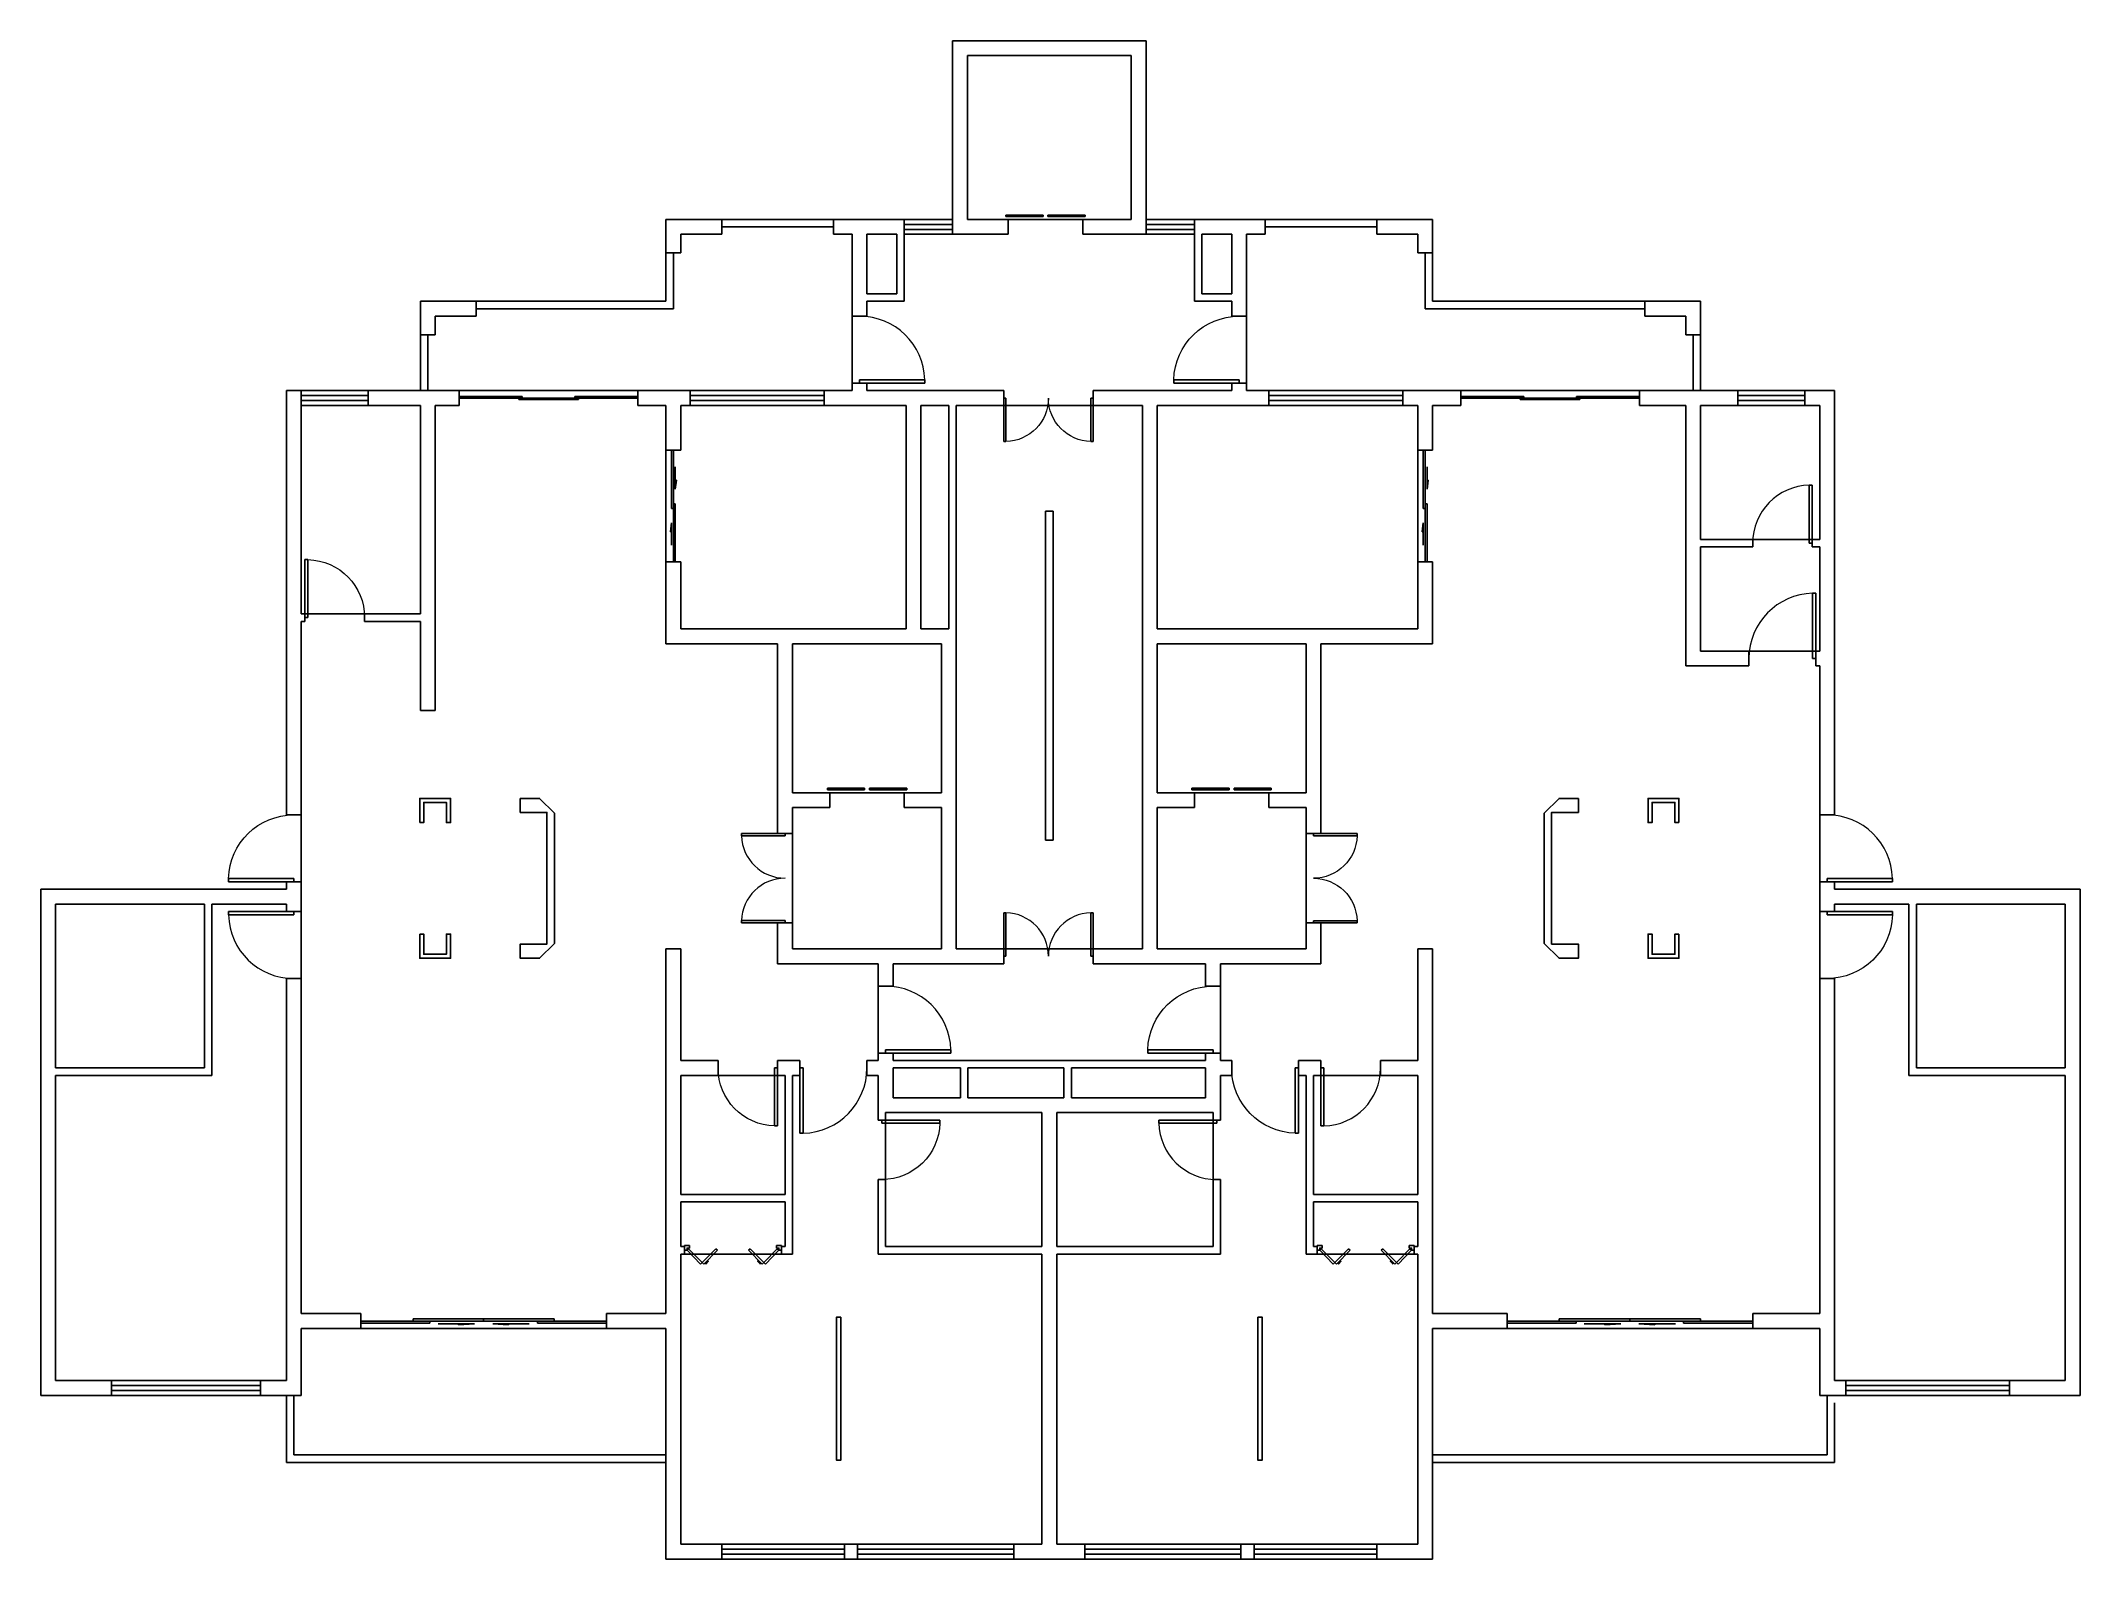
# Model space of a CAD drawing. Header units: millimetres. Extents: x 758 to 28158, y 695 to 21095.
import ezdxf

# ---------------------------------------------------------------- set-up
doc = ezdxf.new("R2010")
doc.units = ezdxf.units.MM
doc.layers.add('WALL', color=2, linetype='Continuous')
doc.layers.add('WINDOW', color=4, linetype='Continuous')

# ---------------------------------------------------------------- blocks, each defined once
blk = doc.blocks.new('$TCHSYS$WIN2D')
for p, q in [((-0.5, 0.5), (0.5, 0.5)), ((-0.5, 0.5), (-0.5, -0.5)), ((0.5, 0.5), (0.5, -0.5)), ((0.5, 0.167), (-0.5, 0.167)), ((0.5, -0.167), (-0.5, -0.167)), ((-0.5, -0.5), (0.5, -0.5))]:
    blk.add_line(p, q)
blk = doc.blocks.new('$DorLib2D$00000132')
at = {"color": 0, "linetype": 'Continuous'}
for p, q in [((-0.5, 0.104), (-0.5, 0)), ((-0.147, 0.104), (-0.5, 0.104)), ((-0.147, 0), (-0.147, 0.104)), ((0.147, 0.104), (0.5, 0.104)), ((0.147, 0), (0.147, 0.104)), ((0.5, 0.104), (0.5, 0)), ((-0.5, 0), (-0.147, 0)), ((-0.167, 0), (0.167, 0)), ((-0.167, -0.104), (-0.167, 0)), ((0.167, -0.104), (-0.167, -0.104)), ((0.5, 0), (0.147, 0)), ((0.167, 0), (0.167, -0.104))]:
    blk.add_line(p, q, dxfattribs=at)
blk = doc.blocks.new('$DorLib2D$00000001')
for p, q in [((0.45, 0.975), (0.5, 0.975)), ((0.45, 0), (0.45, 0.975)), ((0.5, 0), (0.5, 0.975)), ((0.5, 0), (0.45, 0))]:
    blk.add_line(p, q)
at = {"lineweight": 13}
blk.add_arc((0.475, 0), 0.975, 91.4693, 180, dxfattribs=at)
blk = doc.blocks.new('$DorLib2D$00000127')
at = {"color": 0, "linetype": 'Continuous'}
for p, q in [((-0.033, 0.795, -93.75), (-0.533, 0.795, -93.75)), ((-0.533, 0.795, -93.75), (-0.533, 0.69, -93.75)), ((-0.033, 0.69, -93.75), (-0.533, 0.69, -93.75)), ((-0.033, 0.795, -93.75), (-0.033, 0.69, -93.75)), ((0.033, 0.795, -93.75), (0.033, 0.69, -93.75)), ((0.533, 0.795, -93.75), (0.033, 0.795, -93.75)), ((0.533, 0.69, -93.75), (0.033, 0.69, -93.75)), ((0.533, 0.795, -93.75), (0.533, 0.69, -93.75)), ((0.5, 0.5, -93.75), (-0.5, 0.5, -93.75))]:
    blk.add_line(p, q, dxfattribs=at)
blk = doc.blocks.new('$DorLib2D$00000131')
at = {"color": 0, "linetype": 'Continuous'}
for p, q in [((0.15, 0.125), (0.232, 0.197)), ((0.232, 0.197), (0.232, 0.125)), ((-0.5, 0.125), (-0.5, 0)), ((0.019, 0.125), (-0.5, 0.125)), ((-0.5, 0), (0.019, 0)), ((-0.024, 0), (0.5, 0)), ((-0.024, -0.125), (-0.024, 0)), ((0.019, 0), (0.019, 0.125)), ((0.35, 0.125), (0.15, 0.125)), ((0.5, 0), (0.5, -0.125)), ((-0.35, -0.125), (-0.15, -0.125)), ((-0.232, -0.197), (-0.232, -0.125)), ((-0.15, -0.125), (-0.232, -0.197)), ((0.5, -0.125), (-0.024, -0.125))]:
    blk.add_line(p, q, dxfattribs=at)
blk = doc.blocks.new('$DorLib2D$00000138')
at = {"color": 0, "linetype": 'Continuous'}
for p, q in [((-0.2875, 0), (-0.2875, 0.1538)), ((-0.2875, 0.1538), (0, 0.1538)), ((0, 0.1538), (0, 0)), ((0.2875, 0.1538), (0, 0.1538)), ((0.2875, 0), (0.2875, 0.1538)), ((-0.5, -0.1399), (-0.5, 0)), ((-0.5, 0), (-0.2187, 0)), ((0, 0), (-0.2875, 0)), ((-0.2187, 0), (-0.2187, -0.1399)), ((0, 0), (0.2875, 0)), ((0.2187, 0), (0.2187, -0.1399)), ((0.5, 0), (0.2187, 0)), ((0.5, 0), (0.5, -0.1946)), ((0.5, -0.1399), (0.5, 0)), ((-0.2187, -0.1399), (-0.5, -0.1399)), ((0.2187, -0.1399), (0.5, -0.1399)), ((-0.1857, -0.186), (-0.037, -0.186)), ((-0.037, -0.186), (-0.1019, -0.2583)), ((-0.1019, -0.2583), (-0.1019, -0.186)), ((0.1857, -0.186), (0.037, -0.186)), ((0.037, -0.186), (0.1019, -0.2583)), ((0.1019, -0.2583), (0.1019, -0.186))]:
    blk.add_line(p, q, dxfattribs=at)
blk = doc.blocks.new('$DorLib2D$00000002')
for p, q in [((-0.5, 0), (-0.5, 0.4875)), ((-0.475, 0.4875), (-0.5, 0.4875)), ((-0.475, 0), (-0.475, 0.4875)), ((0.475, 0), (0.475, 0.4875)), ((0.475, 0.4875), (0.5, 0.4875)), ((0.5, 0), (0.5, 0.4875)), ((-0.5, 0), (-0.475, 0)), ((0.5, 0), (0.475, 0))]:
    blk.add_line(p, q)
at = {"lineweight": 13}
for centre, start, end in [((-0.4875, 0), 0, 88.53072), ((0.4875, 0), 91.46928, 180)]:
    blk.add_arc(centre, 0.4875, start, end, dxfattribs=at)
blk = doc.blocks.new('$DorLib2D$00000034')
for p, q in [((-0.5, -0.048), (-0.5, 0)), ((-0.335, 0.143), (-0.475, 0)), ((-0.458, -0.016), (-0.475, 0)), ((-0.318, 0.126), (-0.458, -0.016)), ((-0.335, 0.143), (-0.318, 0.126)), ((-0.302, 0.143), (-0.318, 0.126)), ((-0.318, 0.126), (-0.178, -0.016)), ((-0.302, 0.143), (-0.161, 0)), ((-0.178, -0.016), (-0.161, 0)), ((0.302, 0.143), (0.161, 0)), ((0.178, -0.016), (0.161, 0)), ((0.318, 0.126), (0.178, -0.016)), ((0.302, 0.143), (0.318, 0.126)), ((0.335, 0.143), (0.318, 0.126)), ((0.318, 0.126), (0.458, -0.016)), ((0.335, 0.143), (0.475, 0)), ((0.458, -0.016), (0.475, 0)), ((0.5, -0.048), (0.5, 0))]:
    blk.add_line(p, q)
for points in [[(-0.5, 0), (-0.475, 0), (-0.475, -0.023), (-0.45, -0.023), (-0.45, -0.048), (-0.5, -0.048)], [(-0.29, 0.131), (-0.28, 0.14), (-0.255, 0.114), (-0.264, 0.105)], [(-0.287, 0.127), (-0.28, 0.134), (-0.262, 0.114), (-0.268, 0.108)], [(0.29, 0.131), (0.28, 0.14), (0.255, 0.114), (0.264, 0.105)], [(0.287, 0.127), (0.28, 0.134), (0.262, 0.114), (0.268, 0.108)], [(0.5, 0), (0.475, 0), (0.475, -0.023), (0.45, -0.023), (0.45, -0.048), (0.5, -0.048)]]:
    blk.add_lwpolyline(points)

msp = doc.modelspace()

# ---------------------------------------------------------------- linework, layer by layer
at = {"layer": 'WALL'}
for p, q in [((13008, 21095), (13008, 18695)), ((15608, 21095), (13008, 21095)), ((13208, 20895), (13208, 18695)), ((15408, 20895), (13208, 20895)), ((15408, 20895), (15408, 18695)), ((15608, 21095), (15608, 18695)), ((9158, 18245), (9158, 18695)), ((9158, 18695), (9908, 18695)), ((9908, 18695), (9908, 18495)), ((11408, 18695), (11758, 18695)), ((11408, 18695), (11408, 18495)), ((11758, 18695), (12358, 18695)), ((12358, 18495), (12358, 18695)), ((13008, 18695), (13008, 18495)), ((13757, 18695), (13208, 18695)), ((13757, 18495), (13757, 18695)), ((15408, 18695), (14757, 18695)), ((14757, 18695), (14757, 18495)), ((15608, 18495), (15608, 18695)), ((16258, 18695), (16258, 18495)), ((16858, 18695), (16258, 18695)), ((17208, 18695), (16858, 18695)), ((17208, 18495), (17208, 18695)), ((19458, 18695), (18708, 18695)), ((18708, 18495), (18708, 18695)), ((19458, 18245), (19458, 18695)), ((9358, 18245), (9358, 18495)), ((9358, 18495), (9908, 18495)), ((11408, 18495), (11658, 18495)), ((11658, 17595), (11658, 18495)), ((11858, 17695), (11858, 18495)), ((11858, 18495), (12258, 18495)), ((12258, 17695), (12258, 18495)), ((12358, 17595), (12358, 18495)), ((13008, 18495), (13108, 18495)), ((13108, 18495), (13757, 18495)), ((14757, 18495), (15508, 18495)), ((15508, 18495), (15608, 18495)), ((16258, 17595), (16258, 18495)), ((16358, 17695), (16358, 18495)), ((16758, 18495), (16358, 18495)), ((16758, 17695), (16758, 18495)), ((17208, 18495), (16958, 18495)), ((16958, 17595), (16958, 18495)), ((19258, 18495), (18708, 18495)), ((19258, 18245), (19258, 18495)), ((9158, 18245), (9358, 18245)), ((19258, 18245), (19458, 18245)), ((5858, 17145), (5858, 17595)), ((5858, 17595), (6608, 17595)), ((6608, 17595), (6608, 17395)), ((11658, 17595), (11658, 17395)), ((11858, 17695), (12258, 17695)), ((11858, 17595), (12358, 17595)), ((11858, 17395), (11858, 17595)), ((16758, 17595), (16258, 17595)), ((16758, 17695), (16358, 17695)), ((16758, 17595), (16758, 17395)), ((16958, 17395), (16958, 17595)), ((23058, 17595), (22308, 17595)), ((22308, 17395), (22308, 17595)), ((23058, 17145), (23058, 17595)), ((6058, 17145), (6058, 17395)), ((6058, 17395), (6608, 17395)), ((11658, 17395), (11858, 17395)), ((16758, 17395), (16958, 17395)), ((22858, 17395), (22308, 17395)), ((22858, 17145), (22858, 17395)), ((5858, 17145), (6058, 17145)), ((22858, 17145), (23058, 17145)), ((11858, 16495), (11658, 16495)), ((11658, 16495), (11658, 16395)), ((11858, 16395), (11858, 16495)), ((16958, 16495), (16758, 16495)), ((16758, 16495), (16758, 16395)), ((16958, 16395), (16958, 16495)), ((4058, 15595), (4058, 16395)), ((4258, 16395), (4058, 16395)), ((4258, 16195), (4258, 16395)), ((4258, 15595), (4258, 16195)), ((5958, 16395), (5158, 16395)), ((5158, 16395), (5158, 16195)), ((5158, 16195), (5858, 16195)), ((5858, 13395), (5858, 16195)), ((6380, 16395), (5958, 16395)), ((6058, 13295), (6058, 16195)), ((6058, 16195), (6380, 16195)), ((6380, 16195), (6380, 16395)), ((9258, 16395), (8780, 16395)), ((8780, 16395), (8780, 16195)), ((8780, 16195), (9158, 16195)), ((9158, 16195), (9158, 15595)), ((9481, 16395), (9258, 16395)), ((9358, 15595), (9358, 16195)), ((9358, 16195), (9481, 16195)), ((9481, 16195), (9481, 16395)), ((11658, 16395), (11281, 16395)), ((11281, 16395), (11281, 16195)), ((11281, 16195), (11758, 16195)), ((11758, 16195), (12383, 16195)), ((11858, 16395), (12483, 16395)), ((12383, 16195), (12383, 13195)), ((12483, 16395), (12958, 16395)), ((12583, 16195), (12583, 13195)), ((12583, 16195), (12958, 16195)), ((13696, 16395), (12958, 16395)), ((12958, 16195), (12958, 13195)), ((13058, 16195), (13058, 13095)), ((13058, 16195), (13696, 16195)), ((13696, 16195), (13696, 16395)), ((15658, 16395), (14896, 16395)), ((14896, 16395), (14896, 16195)), ((14896, 16195), (15558, 16195)), ((15558, 16195), (15558, 13095)), ((16758, 16395), (15658, 16395)), ((15758, 16195), (15758, 13195)), ((16858, 16195), (15758, 16195)), ((16858, 16195), (17258, 16195)), ((17258, 16395), (16958, 16395)), ((17258, 16195), (17258, 16395)), ((19358, 16395), (19058, 16395)), ((19058, 16395), (19058, 16195)), ((19058, 16195), (19258, 16195)), ((19258, 16195), (19258, 15595)), ((19836, 16395), (19358, 16395)), ((19458, 15595), (19458, 16195)), ((19458, 16195), (19836, 16195)), ((19836, 16195), (19836, 16395)), ((22958, 16395), (22236, 16395)), ((22236, 16395), (22236, 16195)), ((22236, 16195), (22858, 16195)), ((22858, 16195), (22858, 14295)), ((23558, 16395), (22958, 16395)), ((23058, 16195), (23058, 14395)), ((23058, 16195), (23558, 16195)), ((23558, 16195), (23558, 16395)), ((24858, 16395), (24458, 16395)), ((24458, 16395), (24458, 16195)), ((24458, 16195), (24658, 16195)), ((24658, 14395), (24658, 16195)), ((24858, 14295), (24858, 16395)), ((4058, 13295), (4058, 15593)), ((4258, 13395), (4258, 15593)), ((9158, 15595), (9358, 15595)), ((19258, 15595), (19458, 15595)), ((14258, 14774), (14258, 10354)), ((14358, 14774), (14258, 14774)), ((14358, 14774), (14358, 10354)), ((22858, 14295), (22858, 12895)), ((23758, 14395), (23058, 14395)), ((23058, 14295), (23758, 14295)), ((23058, 14295), (23058, 12895)), ((23758, 14295), (23758, 14395)), ((24658, 14395), (24558, 14395)), ((24558, 14395), (24558, 14295)), ((24558, 14295), (24658, 14295)), ((24658, 12895), (24658, 14295)), ((24858, 12795), (24858, 14295)), ((9358, 14095), (9158, 14095)), ((9158, 14095), (9158, 12995)), ((9358, 13195), (9358, 14095)), ((19458, 14095), (19258, 14095)), ((19258, 14095), (19258, 13195)), ((19458, 12995), (19458, 14095)), ((4058, 13295), (4058, 10695)), ((4308, 13395), (4258, 13395)), ((4258, 13295), (4308, 13295)), ((4258, 10695), (4258, 13295)), ((4308, 13295), (4308, 13395)), ((5858, 13395), (5108, 13395)), ((5108, 13395), (5108, 13295)), ((5108, 13295), (5858, 13295)), ((5858, 12097), (5858, 13295)), ((6058, 12097), (6058, 13295)), ((9358, 13195), (10758, 13195)), ((10758, 13195), (12383, 13195)), ((12583, 13195), (12958, 13195)), ((17858, 13195), (15758, 13195)), ((19258, 13195), (17858, 13195)), ((9158, 12995), (10658, 12995)), ((10658, 12995), (10658, 10893)), ((10858, 12995), (10858, 10993)), ((10858, 12995), (12483, 12995)), ((12483, 12995), (12858, 12995)), ((12858, 12995), (12858, 10993)), ((13058, 13093), (13058, 10893)), ((15558, 13093), (15558, 10893)), ((15758, 12995), (15758, 10993)), ((17758, 12995), (15758, 12995)), ((17758, 12995), (17758, 10993)), ((17958, 12995), (17958, 10893)), ((19458, 12995), (17958, 12995)), ((22858, 12895), (22858, 12895)), ((22858, 12695), (22858, 12895)), ((23708, 12895), (23058, 12895)), ((23708, 12695), (23708, 12895)), ((24658, 12895), (24608, 12895)), ((24608, 12895), (24608, 12695)), ((22958, 12695), (22858, 12695)), ((22958, 12695), (23708, 12695)), ((24608, 12695), (24658, 12695)), ((24658, 12695), (24658, 10695)), ((24858, 10695), (24858, 12795)), ((5858, 12097), (6058, 12097)), ((11359, 10993), (10858, 10993)), ((11359, 10793), (11359, 10993)), ((12858, 10993), (12359, 10993)), ((12359, 10993), (12359, 10793)), ((16257, 10993), (15758, 10993)), ((16257, 10793), (16257, 10993)), ((17758, 10993), (17257, 10993)), ((17257, 10993), (17257, 10793)), ((4058, 10695), (4258, 10695)), ((10658, 10893), (10658, 10444)), ((10858, 10444), (10858, 10793)), ((10858, 10793), (11359, 10793)), ((12359, 10793), (12858, 10793)), ((12858, 8895), (12858, 10793)), ((13058, 8895), (13058, 10895)), ((15558, 8895), (15558, 10895)), ((15758, 10793), (16257, 10793)), ((15758, 8895), (15758, 10793)), ((17257, 10793), (17758, 10793)), ((17758, 10793), (17758, 10443)), ((17958, 10443), (17958, 10893)), ((24658, 10695), (24858, 10695)), ((10658, 10444), (10858, 10444)), ((17758, 10443), (17958, 10443)), ((14358, 10354), (14258, 10354)), ((2958, 9695), (758, 9695)), ((758, 7195), (758, 9695)), ((4058, 9695), (2958, 9695)), ((4258, 9795), (4058, 9795)), ((4058, 9795), (4058, 9695)), ((4258, 9595), (4258, 9795)), ((4258, 9395), (4258, 9595)), ((24858, 9795), (24658, 9795)), ((24658, 9795), (24658, 9595)), ((24658, 9595), (24658, 9395)), ((24858, 9695), (24858, 9795)), ((25958, 9695), (24858, 9695)), ((28158, 9695), (25958, 9695)), ((28158, 7195), (28158, 9695)), ((2958, 9495), (958, 9495)), ((958, 7295), (958, 9495)), ((2958, 7295), (2958, 9495)), ((4058, 9495), (3058, 9495)), ((3058, 7195), (3058, 9495)), ((4058, 9495), (4058, 9395)), ((4058, 9395), (4258, 9395)), ((24658, 9395), (24858, 9395)), ((24858, 9395), (24858, 9495)), ((25858, 9495), (24858, 9495)), ((25858, 7195), (25858, 9495)), ((27958, 9495), (25958, 9495)), ((25958, 7295), (25958, 9495)), ((27958, 7295), (27958, 9495)), ((10858, 9244), (10658, 9244)), ((10658, 9244), (10658, 8695)), ((10858, 8895), (10858, 9244)), ((17958, 9243), (17758, 9243)), ((17758, 9243), (17758, 8895)), ((17958, 8695), (17958, 9243)), ((9158, 7295), (9158, 8893)), ((9158, 8893), (9358, 8893)), ((9358, 7395), (9358, 8893)), ((12108, 8895), (10858, 8895)), ((12858, 8895), (12108, 8895)), ((13696, 8895), (13058, 8895)), ((13696, 8695), (13696, 8895)), ((15558, 8895), (14896, 8895)), ((14896, 8895), (14896, 8695)), ((16508, 8895), (15758, 8895)), ((17758, 8895), (16508, 8895)), ((19258, 7395), (19258, 8893)), ((19258, 8893), (19458, 8893)), ((19458, 7295), (19458, 8893)), ((4258, 8495), (4058, 8495)), ((4058, 8495), (4058, 3895)), ((4258, 3995), (4258, 8495)), ((12008, 8695), (10658, 8695)), ((12008, 8695), (12008, 8395)), ((12958, 8695), (12208, 8695)), ((12208, 8395), (12208, 8695)), ((12958, 8695), (13696, 8695)), ((14896, 8695), (15658, 8695)), ((16408, 8695), (15658, 8695)), ((16408, 8695), (16408, 8395)), ((17958, 8695), (16608, 8695)), ((16608, 8395), (16608, 8695)), ((24858, 8495), (24658, 8495)), ((24658, 8495), (24658, 3995)), ((24858, 3895), (24858, 8495)), ((12008, 8395), (12208, 8395)), ((16408, 8395), (16608, 8395)), ((12208, 7495), (12008, 7495)), ((12008, 7495), (12008, 7395)), ((12208, 7395), (12208, 7495)), ((16608, 7495), (16408, 7495)), ((16408, 7495), (16408, 7395)), ((16608, 7395), (16608, 7495)), ((758, 2895), (758, 7195)), ((958, 7295), (2958, 7295)), ((958, 3095), (958, 7195)), ((958, 7195), (3058, 7195)), ((9158, 7295), (9158, 5595)), ((9858, 7395), (9358, 7395)), ((9358, 7195), (9858, 7195)), ((9358, 7195), (9358, 5595)), ((9858, 7195), (9858, 7395)), ((10758, 7395), (10658, 7395)), ((10658, 7395), (10658, 7195)), ((10658, 7195), (10758, 7195)), ((10758, 7195), (10758, 5595)), ((10958, 7395), (10762, 7395)), ((10858, 7195), (10958, 7195)), ((10858, 7195), (10858, 5595)), ((10958, 7195), (10958, 7395)), ((12008, 7395), (11858, 7395)), ((11858, 7395), (11858, 7195)), ((11858, 7195), (12008, 7195)), ((12008, 6795), (12008, 7195)), ((13115, 7395), (12208, 7395)), ((12208, 6895), (12208, 7295)), ((13115, 7295), (12208, 7295)), ((14504, 7395), (13115, 7395)), ((13115, 6895), (13115, 7295)), ((13215, 6895), (13215, 7295)), ((14504, 7295), (13215, 7295)), ((16408, 7395), (14504, 7395)), ((14504, 6895), (14504, 7295)), ((14604, 6895), (14604, 7295)), ((16408, 7295), (14604, 7295)), ((16408, 6895), (16408, 7295)), ((16758, 7395), (16608, 7395)), ((16608, 6795), (16608, 7195)), ((16608, 7195), (16758, 7195)), ((16758, 7195), (16758, 7395)), ((17854, 7395), (17658, 7395)), ((17658, 7395), (17658, 7195)), ((17658, 7195), (17758, 7195)), ((17758, 7195), (17758, 5595)), ((17958, 7395), (17858, 7395)), ((17858, 7195), (17958, 7195)), ((17858, 7195), (17858, 5595)), ((17958, 7195), (17958, 7395)), ((19258, 7395), (18758, 7395)), ((18758, 7395), (18758, 7195)), ((18758, 7195), (19258, 7195)), ((19258, 7195), (19258, 5595)), ((19458, 7295), (19458, 5595)), ((27958, 7195), (25858, 7195)), ((27958, 7295), (25958, 7295)), ((27958, 3095), (27958, 7195)), ((28158, 2995), (28158, 7195)), ((12208, 6895), (13115, 6895)), ((13215, 6895), (14308, 6895)), ((14504, 6895), (14308, 6895)), ((16408, 6895), (14604, 6895)), ((12008, 6795), (12008, 6595)), ((12008, 6595), (12108, 6595)), ((12108, 6695), (13115, 6695)), ((12108, 6595), (12108, 6695)), ((13115, 6695), (14208, 6695)), ((14208, 4895), (14208, 6695)), ((14408, 4895), (14408, 6695)), ((14504, 6695), (14408, 6695)), ((16508, 6695), (14504, 6695)), ((16508, 6695), (16508, 6595)), ((16508, 6595), (16608, 6595)), ((16608, 6595), (16608, 6795)), ((12108, 5795), (12008, 5795)), ((12008, 5795), (12008, 4795)), ((12108, 4895), (12108, 5795)), ((16608, 5795), (16508, 5795)), ((16508, 5795), (16508, 4895)), ((16608, 4795), (16608, 5795)), ((9158, 5595), (9158, 4895)), ((10758, 5595), (9358, 5595)), ((10758, 5495), (9358, 5495)), ((9358, 5495), (9358, 4895)), ((10758, 5495), (10758, 4895)), ((10858, 5595), (10858, 4795)), ((17758, 5595), (17758, 4795)), ((17858, 5595), (19258, 5595)), ((17858, 5495), (19258, 5495)), ((17858, 5495), (17858, 4895)), ((19258, 5495), (19258, 4895)), ((19458, 5595), (19458, 4895)), ((9158, 4895), (9158, 3995)), ((9408, 4895), (9358, 4895)), ((9358, 4795), (9408, 4795)), ((9358, 4795), (9358, 3895)), ((9408, 4795), (9408, 4895)), ((10758, 4895), (10708, 4895)), ((10708, 4895), (10708, 4795)), ((10708, 4795), (10858, 4795)), ((14208, 4795), (12008, 4795)), ((14208, 4895), (12108, 4895)), ((14208, 895), (14208, 4795)), ((14408, 4895), (16508, 4895)), ((14408, 4795), (16608, 4795)), ((14408, 895), (14408, 4795)), ((17758, 4795), (17908, 4795)), ((17908, 4895), (17858, 4895)), ((17908, 4795), (17908, 4895)), ((19258, 4895), (19208, 4895)), ((19208, 4895), (19208, 4795)), ((19208, 4795), (19258, 4795)), ((19258, 4795), (19258, 3895)), ((19458, 4895), (19458, 3995)), ((4058, 3095), (4058, 3895)), ((5058, 3995), (4258, 3995)), ((5058, 3795), (5058, 3995)), ((9158, 3995), (8358, 3995)), ((8358, 3995), (8358, 3795)), ((9358, 3895), (9358, 895)), ((19258, 895), (19258, 3895)), ((20458, 3995), (19458, 3995)), ((20458, 3795), (20458, 3995)), ((24658, 3995), (23758, 3995)), ((23758, 3995), (23758, 3795)), ((24858, 3095), (24858, 3895)), ((4258, 3795), (5058, 3795)), ((4258, 2895), (4258, 3795)), ((8358, 3795), (9158, 3795)), ((9158, 3795), (9158, 695)), ((19458, 695), (19458, 3795)), ((19458, 3795), (20458, 3795)), ((23758, 3795), (24658, 3795)), ((24658, 2995), (24658, 3795)), ((1708, 3095), (958, 3095)), ((1708, 2895), (1708, 3095)), ((4058, 3095), (3708, 3095)), ((3708, 3095), (3708, 2895)), ((25008, 3095), (24858, 3095)), ((25008, 2895), (25008, 3095)), ((27958, 3095), (27208, 3095)), ((27208, 3095), (27208, 2895)), ((758, 2895), (1708, 2895)), ((3708, 2895), (4258, 2895)), ((24658, 2895), (24658, 2995)), ((24658, 2895), (24858, 2895)), ((24858, 2895), (24858, 2895)), ((24858, 2895), (25008, 2895)), ((27208, 2895), (27958, 2895)), ((27958, 2895), (27958, 2895)), ((27958, 2895), (28158, 2895)), ((28158, 2895), (28158, 2995)), ((9908, 895), (9358, 895)), ((9908, 695), (9908, 895)), ((11733, 895), (11558, 895)), ((11558, 895), (11558, 695)), ((11733, 695), (11733, 895)), ((14208, 895), (13833, 895)), ((13833, 895), (13833, 695)), ((14783, 895), (14408, 895)), ((14783, 695), (14783, 895)), ((17058, 895), (16883, 895)), ((16883, 895), (16883, 695)), ((17058, 695), (17058, 895)), ((19258, 895), (18708, 895)), ((18708, 895), (18708, 695)), ((9158, 695), (9908, 695)), ((11558, 695), (11733, 695)), ((13833, 695), (14308, 695)), ((14308, 695), (14783, 695)), ((16883, 695), (17058, 695)), ((18708, 695), (19458, 695))]:
    msp.add_line(p, q, dxfattribs=at)
for points in [[(5849, 10592), (5849, 10916), (6263, 10916), (6263, 10592), (6209, 10592), (6209, 10862), (5903, 10862), (5903, 10592), (5849, 10592)], [(7199, 10916), (7460, 10916), (7658, 10718), (7658, 10718), (7658, 10718), (7658, 10718), (7658, 10718), (7658, 10718), (7658, 10718), (7658, 10718), (7658, 10718), (7658, 10718), (7658, 8967), (7658, 8967), (7658, 8967), (7460, 8769), (7460, 8769), (7460, 8769), (7460, 8769), (7460, 8769), (7460, 8769), (7460, 8769), (7460, 8769), (7199, 8769), (7199, 8958), (7559, 8958), (7559, 10727), (7199, 10727)], [(21417, 10916), (21156, 10916), (20958, 10718), (20958, 10718), (20958, 10718), (20958, 10718), (20958, 10718), (20958, 10718), (20958, 10718), (20958, 10718), (20958, 10718), (20958, 10718), (20958, 8967), (20958, 8967), (20958, 8967), (21156, 8769), (21156, 8769), (21156, 8769), (21156, 8769), (21156, 8769), (21156, 8769), (21156, 8769), (21156, 8769), (21417, 8769), (21417, 8958), (21057, 8958), (21057, 10727), (21417, 10727)], [(22767, 10592), (22767, 10916), (22353, 10916), (22353, 10592), (22407, 10592), (22407, 10862), (22713, 10862), (22713, 10592), (22767, 10592)], [(11508, 3946), (11448, 3946), (11448, 2026), (11508, 2026)], [(17109, 3946), (17169, 3946), (17169, 2026), (17109, 2026)]]:
    msp.add_lwpolyline(points, close=True, dxfattribs=at)
for points in [[(5849, 9093), (5903, 9093), (5903, 8823), (6209, 8823), (6209, 9093), (6263, 9093), (6263, 8769), (5849, 8769), (5849, 9093)], [(22767, 9093), (22713, 9093), (22713, 8823), (22407, 8823), (22407, 9093), (22353, 9093), (22353, 8769), (22767, 8769), (22767, 9093)]]:
    msp.add_lwpolyline(points, dxfattribs=at)
at = {"layer": 'WINDOW'}
for p, q in [((9908, 18695), (11408, 18695)), ((18708, 18695), (17208, 18695)), ((9908, 18595), (11408, 18595)), ((18708, 18595), (17208, 18595)), ((9158, 17595), (9158, 18245)), ((9258, 17495), (9258, 18245)), ((19358, 17495), (19358, 18245)), ((19458, 17595), (19458, 18245)), ((6608, 17595), (9158, 17595)), ((22308, 17595), (19458, 17595)), ((6608, 17495), (9258, 17495)), ((11658, 16495), (11658, 17395)), ((16958, 16495), (16958, 17395)), ((22308, 17495), (19358, 17495)), ((5858, 17145), (5858, 16395)), ((5958, 17145), (5958, 16395)), ((22958, 17145), (22958, 16395)), ((23058, 17145), (23058, 16395)), ((6380, 16395), (8780, 16395)), ((13696, 16195), (14896, 16195)), ((22236, 16395), (19836, 16395)), ((9158, 15595), (9158, 14095)), ((19258, 15595), (19258, 14095)), ((24558, 14395), (23758, 14395)), ((5108, 13395), (4308, 13395)), ((24608, 12895), (23708, 12895)), ((4258, 9795), (4258, 10695)), ((24658, 9795), (24658, 10695)), ((10858, 10444), (10858, 9244)), ((17758, 10443), (17758, 9243)), ((4258, 8495), (4258, 9395)), ((24658, 8495), (24658, 9395)), ((14896, 8895), (13696, 8895)), ((12008, 7495), (12008, 8395)), ((16608, 7495), (16608, 8395)), ((9858, 7195), (10658, 7195)), ((18758, 7195), (17958, 7195)), ((12108, 6595), (12108, 5795)), ((16508, 6595), (16508, 5795)), ((10708, 4795), (9408, 4795)), ((17908, 4795), (19208, 4795)), ((5058, 3795), (8358, 3795)), ((20458, 3795), (23758, 3795)), ((4058, 2895), (4058, 1995)), ((4158, 2895), (4158, 2095)), ((24758, 2895), (24758, 2095)), ((24858, 2795), (24858, 1995)), ((9158, 1995), (4058, 1995)), ((9158, 2095), (4158, 2095)), ((24758, 2095), (19458, 2095)), ((24858, 1995), (19458, 1995))]:
    msp.add_line(p, q, dxfattribs=at)

# ---------------------------------------------------------------- block references
for name, p, xscale, yscale, zscale, rotation in [('$TCHSYS$WIN2D', (12683, 18595), -650, -200, -650, 359.9999999984881), ('$DorLib2D$00000127', (14257, 18595), 1000, -200, 1000, 180.0000000015131), ('$TCHSYS$WIN2D', (15933, 18595), -650, 200, -650, 180.0000000015119), ('$DorLib2D$00000001', (11758, 16945), -900, -900, -900, 89.999999999959), ('$DorLib2D$00000001', (16858, 16945), -900, 900, -900, 90.00000000004098), ('$TCHSYS$WIN2D', (4708, 16295), 900, 200, 900, 180.0000000000722), ('$DorLib2D$00000132', (7580, 16295), 2400, -200, 2400, 180.0000000000303), ('$TCHSYS$WIN2D', (10381, 16295), 1800, 200, 1800, 180.0000000000306), ('$DorLib2D$00000002', (14296, 16295), 1200, -1200, 1200, 359.9999999999728), ('$TCHSYS$WIN2D', (18158, 16295), -1800, 200, -1800, 180.000000000088), ('$DorLib2D$00000132', (21036, 16295), -2400, -200, -2400, 179.9999999998787), ('$TCHSYS$WIN2D', (24008, 16295), -900, 200, -900, 179.9999999998777), ('$DorLib2D$00000131', (9258, 14845), -1500, 200, -1500, 269.999999999975), ('$DorLib2D$00000131', (19358, 14845), -1500, 200, -1500, 270.000000000025), ('$DorLib2D$00000001', (24158, 14345), -800, -800, -800, 180), ('$DorLib2D$00000001', (4708, 13345), 800, -800, 800, 180.0000000000037), ('$DorLib2D$00000001', (24158, 12795), -900, -900, -900, 179.999999999898), ('$DorLib2D$00000127', (16757, 10893), 1000, -200, 1000, 180), ('$DorLib2D$00000001', (4158, 10245), -900, 900, -900, 89.99999999994412), ('$DorLib2D$00000001', (24758, 10245), -900, -900, -900, 89.99999999977905), ('$DorLib2D$00000002', (10758, 9844), -1200, -1200, -1200, 270), ('$DorLib2D$00000002', (17858, 9843), -1200, 1200, -1200, 270), ('$DorLib2D$00000001', (4158, 8945), 900, 900, 900, 89.99999999994441), ('$DorLib2D$00000002', (14296, 8795), -1200, -1200, -1200, 180), ('$DorLib2D$00000001', (24758, 8945), 900, -900, 900, 89.99999999997637), ('$DorLib2D$00000001', (12108, 7945), -900, -900, -900, 89.99999999998666), ('$DorLib2D$00000001', (16508, 7945), -900, 900, -900, 90.00000000001334), ('$DorLib2D$00000001', (11408, 7295), -900, -900, -900, 359.9999999999604), ('$DorLib2D$00000001', (17208, 7295), -900, 900, -900, 180), ('$DorLib2D$00000001', (18358, 7295), 800, 800, 800, 180), ('$DorLib2D$00000001', (12058, 6195), -800, 800, -800, 270.0000000002844), ('$DorLib2D$00000001', (16558, 6195), -800, -800, -800, 269.9999999997156), ('$DorLib2D$00000034', (10058, 4845), -1300, 1300, -1300, 180.0000000000045), ('$DorLib2D$00000034', (18558, 4845), -1300, -1300, -1300, 359.9999999999955), ('$TCHSYS$WIN2D', (2708, 2995), 2000, -200, 2000, 180.0000000000029), ('$TCHSYS$WIN2D', (26108, 2995), 2200, -200, 2200, 180), ('$TCHSYS$WIN2D', (15833, 795), -2100, 200, -2100, 179.9999999986303), ('$TCHSYS$WIN2D', (17883, 795), -1650, 200, -1650, 179.9999999986303)]:
    msp.add_blockref(name, p, dxfattribs=dict(at, xscale=xscale, yscale=yscale, zscale=zscale, rotation=rotation))
for name, p, xscale, yscale, zscale in [('$DorLib2D$00000127', (11859, 10893), 1000, 200, 1000), ('$DorLib2D$00000001', (10258, 7295), 800, -800, 800), ('$DorLib2D$00000138', (6708, 3895), -3300, 200, -3300), ('$DorLib2D$00000138', (22108, 3895), -3300, 200, -3300), ('$TCHSYS$WIN2D', (10733, 795), -1650, -200, -1650), ('$TCHSYS$WIN2D', (12783, 795), -2100, -200, -2100)]:
    msp.add_blockref(name, p, dxfattribs=dict(at, xscale=xscale, yscale=yscale, zscale=zscale))

doc.saveas('drawing.dxf')
